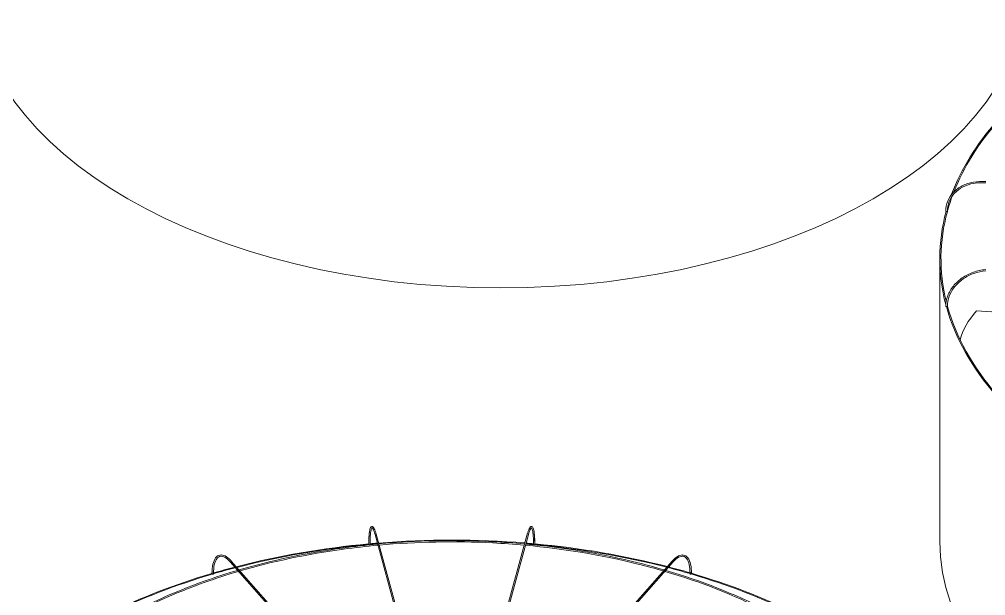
# Model space of a CAD drawing. Header units: millimetres. Extents: x -312439 to 477422, y -331570 to 212570.
# Drawn here: x 450937 to 452860, y 109039 to 110186 of the extents above; entities that cross this region are included whole.
import ezdxf

# ---------------------------------------------------------------- set-up
doc = ezdxf.new("R2010")
doc.units = ezdxf.units.MM

msp = doc.modelspace()

# ---------------------------------------------------------------- linework, layer by layer
at = {"color": 3, "linetype": 'Continuous', "lineweight": 0, "extrusion": (-1.11022e-16, 0.816497, 0.57735)}
for p, q in [((452768.52, 109147.008), (452768.52, 109709.896)), ((452927.865, 109600.576), (452841.703, 109606.072)), ((451779.154, 108670.96), (451644.799, 109160.718)), ((451781.629, 108671.198), (451647.161, 109161.366)), ((451947.891, 109161.366), (451813.423, 108671.198)), ((451815.898, 108670.96), (451950.253, 109160.718)), ((451746.753, 108664.299), (451356.803, 109106.157)), ((451749.317, 108665.096), (451358.64, 109107.778)), ((452236.412, 109107.778), (451845.735, 108665.096)), ((451848.299, 108664.299), (452238.249, 109106.157))]:
    msp.add_line(p, q, dxfattribs=at)
at = {"color": 3, "linetype": 'Continuous', "lineweight": 0}
for centre, major_axis, ratio, start_param, end_param in [((451894.434, 110257.168), (-1048.768, 0), 0.57735027, 0, 3.14159265), ((453817.288, 109709.896), (-1048.768, 0), 0.57735027, 5.81359811, 6.07011802), ((453817.288, 109709.896), (-1046.319, 0), 0.57735027, 5.81336511, 6.06128621), ((453817.288, 109709.896), (-1046.319, 0), 0.57735027, 6.07532621, 6.12502314), ((453817.288, 109709.896), (-1048.768, 0), 0.57735027, 6.12772105, 6.43448057), ((453817.288, 109709.896), (-1046.319, 0), 0.57735027, 6.1272654, 6.42392093), ((452781.604, 109804.313), (1.225, 0), 0.57735027, 3.14159265, 5.07887352), ((452782.813, 109804.203), (1.225, 0.023), 0.57529521, 4.54449158, 6.11528791), ((452782.813, 109804.203), (1.225, 0.023), 0.57529521, 6.11528791, 6.28318531), ((452781.604, 109614.98), (1.225, 0), 0.57735027, 3.14159265, 5.39303278), ((453817.288, 109709.896), (-1048.768, 0), 0.57735027, 0.1585854, 0.46892864), ((452782.813, 109615.09), (1.225, 0.023), 0.57926583, 4.8585762, 6.28318531), ((453817.288, 109709.896), (-1046.319, 0), 0.57735027, 0.15790655, 0.46457773), ((453817.193, 109543.852), (-1010.701, -20.593), 0.30331876, 6.01219977, 6.20271663), ((451797.959, 108544.036), (-1048.768, 0), 0.57735027, 4.87097639, 5.13416564), ((451633.558, 109141.489), (1.225, 0), 0.57735027, 3.14159265, 3.70729107), ((451797.959, 108544.036), (-1048.768, 0), 0.57735027, 4.85438672, 4.86842813), ((451797.959, 108544.036), (-1046.319, 0), 0.57735027, 4.85435141, 4.86879705), ((451797.959, 108544.036), (-1048.768, 0), 0.57735027, 4.57359934, 4.85199434), ((451797.959, 108544.036), (-1046.319, 0), 0.57735027, 4.79833842, 4.85195343), ((451797.959, 108544.036), (-1046.319, 0), 0.57735027, 4.57364216, 4.63432464), ((451797.959, 108544.036), (-1046.319, 0), 0.57735027, 4.55682048, 4.57124415), ((451797.959, 108544.036), (-1048.768, 0), 0.57735027, 4.55718579, 4.57120693), ((451961.494, 109141.489), (1.225, 0), 0.57735027, 5.71748689, 6.28318531), ((451797.959, 108544.036), (-1048.768, 0), 0.57735027, 4.29134899, 4.55463788), ((453817.288, 109147.008), (-1048.768, 0), 0.57735027, 0, 3.14159265), ((451797.959, 108544.036), (-1046.319, 0), 0.57735027, 4.87108521, 5.13404975), ((451633.75, 109140.79), (1.225, 0.004), 0.56474576, 3.29698969, 4.86778602), ((451633.75, 109140.79), (1.225, 0.004), 0.56474576, 4.86778602, 6.28318531), ((451961.302, 109140.79), (1.225, -0.004), 0.56474576, 3.14159265, 4.55699194), ((451961.302, 109140.79), (1.225, -0.004), 0.56474576, 4.55699194, 6.12778827), ((451797.959, 108544.036), (-1046.319, 0), 0.57735027, 4.2914666, 4.55448885), ((451797.959, 108544.036), (-1048.768, 0), 0.57735027, 5.13694439, 5.18189128), ((451797.959, 108544.036), (-1046.319, 0), 0.57735027, 5.13683502, 5.18307763), ((451797.959, 108544.036), (-1046.319, 0), 0.57735027, 4.24262693, 4.28868124), ((451797.959, 108544.036), (-1048.768, 0), 0.57735027, 4.24381435, 4.28857014), ((451797.959, 108544.036), (-1048.768, 0), 0.57735027, 5.18510484, 5.42093263), ((451797.959, 108544.036), (-1046.319, 0), 0.57735027, 5.18527527, 5.42075236), ((451321.673, 109082.981), (1.225, 0), 0.57735027, 3.14159265, 4.134446), ((451322.229, 109082.351), (1.225, 0.01), 0.56597275, 3.60793822, 5.17873454), ((451322.229, 109082.351), (1.225, 0.01), 0.56597275, 5.17873454, 6.28318531), ((452272.823, 109082.351), (1.225, -0.01), 0.56597275, 3.14159265, 4.24604342), ((452272.823, 109082.351), (1.225, -0.01), 0.56597275, 4.24604342, 5.81683974), ((451797.959, 108544.036), (-1046.319, 0), 0.57735027, 4.00461262, 4.24016109), ((452273.379, 109082.981), (1.225, 0), 0.57735027, 5.29033196, 6.28318531), ((451797.959, 108544.036), (-1048.768, 0), 0.57735027, 4.00443097, 4.24060103)]:
    msp.add_ellipse(centre, major_axis=major_axis, ratio=ratio, start_param=start_param, end_param=end_param, dxfattribs=at)
for points, knots in [([(452780.379, 109804.313), (452780.379, 109811.258), (452781.711, 109818.087), (452786.906, 109830.83), (452790.768, 109836.74), (452800.625, 109847.055), (452806.618, 109851.458), (452820.135, 109858.341), (452827.658, 109860.82), (452843.504, 109863.627), (452851.824, 109863.955), (452860.141, 109863.194)], [4.71238898, 4.71238898, 4.71238898, 4.71238898, 5.02654825, 5.02654825, 5.34070751, 5.34070751, 5.65486678, 5.65486678, 5.96902604, 5.96902604, 6.28318531, 6.28318531, 6.28318531, 6.28318531]), ([(452859.918, 109860.755), (452851.857, 109861.492), (452843.801, 109861.162), (452828.508, 109858.409), (452821.274, 109855.987), (452808.351, 109849.305), (452802.664, 109845.047), (452793.389, 109835.133), (452789.803, 109829.479), (452785.065, 109817.328), (452783.914, 109810.832), (452784.038, 109804.226)], [0, 0, 0, 0, 0.31726804, 0.31726804, 0.63453608, 0.63453608, 0.95180412, 0.95180412, 1.26907216, 1.26907216, 1.5863402, 1.5863402, 1.5863402, 1.5863402]), ([(452780.379, 109614.98), (452780.379, 109621.924), (452781.71, 109628.98), (452786.885, 109642.619), (452790.727, 109649.201), (452800.536, 109661.259), (452806.501, 109666.733), (452819.97, 109676.054), (452827.472, 109679.899), (452843.288, 109685.594), (452851.601, 109687.443), (452859.918, 109688.203)], [4.71238898, 4.71238898, 4.71238898, 4.71238898, 5.02654825, 5.02654825, 5.34070751, 5.34070751, 5.65486678, 5.65486678, 5.96902604, 5.96902604, 6.28318531, 6.28318531, 6.28318531, 6.28318531]), ([(452860.141, 109685.764), (452852.08, 109685.027), (452844.016, 109683.223), (452828.694, 109677.663), (452821.439, 109673.908), (452808.466, 109664.827), (452802.751, 109659.504), (452793.428, 109647.833), (452789.822, 109641.488), (452785.065, 109628.418), (452783.914, 109621.695), (452784.038, 109615.113)], [0, 0, 0, 0, 0.31726804, 0.31726804, 0.63453608, 0.63453608, 0.95180412, 0.95180412, 1.26907216, 1.26907216, 1.5863402, 1.5863402, 1.5863402, 1.5863402]), ([(451632.334, 109141.489), (451632.334, 109148.303), (451632.54, 109154.369), (451633.351, 109164.442), (451633.948, 109168.439), (451635.556, 109174.125), (451636.458, 109176.186), (451639.598, 109176.648), (451640.591, 109176.057), (451642.796, 109173.716), (451644.026, 109171.098), (451645.944, 109165.573), (451646.553, 109163.582), (451647.161, 109161.366)], [4.71238898, 4.71238898, 4.71238898, 4.71238898, 5.02654825, 5.02654825, 5.34070751, 5.34070751, 5.65486678, 5.65486678, 5.82360284, 5.82360284, 6.1377621, 6.1377621, 6.28318531, 6.28318531, 6.28318531, 6.28318531]), ([(451633.861, 109166.029), (451633.824, 109165.786), (451633.788, 109165.539), (451633.181, 109161.192), (451632.804, 109155.979), (451632.551, 109147.031), (451632.516, 109143.989), (451632.525, 109140.789)], [7.384497053, 7.384497053, 7.384497053, 7.384497053, 7.403952931, 7.403952931, 7.721220971, 7.721220971, 7.869487909, 7.869487909, 7.869487909, 7.869487909]), ([(451644.799, 109160.718), (451643.526, 109165.358), (451642.249, 109168.924), (451640.024, 109173.247), (451639.027, 109173.846), (451638.921, 109173.846), (451638.102, 109173.251), (451636.693, 109168.593), (451636.116, 109165.193), (451635.274, 109156.22), (451635.026, 109150.501), (451634.973, 109142.949), (451634.971, 109141.881), (451634.975, 109140.794)], [0, 0, 0, 0, 0.31526689, 0.31526689, 0.60947257, 0.60947257, 0.92674061, 0.92674061, 1.22083726, 1.22083726, 1.53563039, 1.53563039, 1.5863402, 1.5863402, 1.5863402, 1.5863402]), ([(451962.718, 109141.489), (451962.718, 109148.303), (451962.512, 109154.369), (451961.701, 109164.442), (451961.104, 109168.439), (451959.496, 109174.125), (451958.594, 109176.186), (451955.454, 109176.648), (451954.461, 109176.057), (451952.256, 109173.716), (451951.026, 109171.098), (451949.108, 109165.573), (451948.499, 109163.582), (451947.891, 109161.366)], [4.71238898, 4.71238898, 4.71238898, 4.71238898, 5.02654825, 5.02654825, 5.34070751, 5.34070751, 5.65486678, 5.65486678, 5.82360284, 5.82360284, 6.1377621, 6.1377621, 6.28318531, 6.28318531, 6.28318531, 6.28318531]), ([(451950.253, 109160.718), (451951.526, 109165.358), (451952.803, 109168.924), (451955.028, 109173.247), (451956.024, 109173.846), (451956.131, 109173.846), (451956.95, 109173.251), (451958.359, 109168.593), (451958.936, 109165.193), (451959.778, 109156.22), (451960.026, 109150.501), (451960.079, 109142.949), (451960.081, 109141.881), (451960.077, 109140.794)], [0, 0, 0, 0, 0.31526689, 0.31526689, 0.60947257, 0.60947257, 0.92674061, 0.92674061, 1.22083726, 1.22083726, 1.53563039, 1.53563039, 1.5863402, 1.5863402, 1.5863402, 1.5863402]), ([(451961.191, 109166.029), (451961.228, 109165.786), (451961.264, 109165.539), (451961.871, 109161.192), (451962.248, 109155.979), (451962.501, 109147.031), (451962.536, 109143.989), (451962.527, 109140.789)], [7.384497053, 7.384497053, 7.384497053, 7.384497053, 7.403952931, 7.403952931, 7.721220971, 7.721220971, 7.869487909, 7.869487909, 7.869487909, 7.869487909]), ([(451650.037, 109141.622), (451626.74, 109139.477), (451603.584, 109136.825), (451509.216, 109123.86), (451439.805, 109109.18), (451374.301, 109090.032)], [4.085069591, 4.085069591, 4.085069591, 4.085069591, 4.160608173, 4.160608173, 4.395665913, 4.395665913, 4.395665913, 4.395665913]), ([(451942.537, 109141.848), (451921.292, 109143.769), (451899.932, 109145.268), (451803.231, 109150.112), (451727.166, 109148.6), (451652.515, 109141.848)], [3.771589677, 3.771589677, 3.771589677, 3.771589677, 3.840445898, 3.840445898, 4.082391957, 4.082391957, 4.082391957, 4.082391957]), ([(451941.878, 109139.448), (451921.086, 109141.322), (451900.185, 109142.792), (451803.933, 109147.664), (451727.844, 109146.181), (451653.174, 109139.448)], [3.7720633, 3.7720633, 3.7720633, 3.7720633, 3.839550132, 3.839550132, 4.081918334, 4.081918334, 4.081918334, 4.081918334]), ([(452220.751, 109090.032), (452203.489, 109095.078), (452185.957, 109099.815), (452096.859, 109121.973), (452021.702, 109134.564), (451945.015, 109141.622)], [3.458315721, 3.458315721, 3.458315721, 3.458315721, 3.520259366, 3.520259366, 3.768912043, 3.768912043, 3.768912043, 3.768912043]), ([(451650.696, 109139.222), (451627.664, 109137.109), (451604.77, 109134.498), (451510.784, 109121.656), (451441.488, 109107.057), (451376.091, 109088.003)], [4.084600117, 4.084600117, 4.084600117, 4.084600117, 4.159387709, 4.159387709, 4.39434399, 4.39434399, 4.39434399, 4.39434399]), ([(452218.961, 109088.003), (452202.233, 109092.877), (452185.251, 109097.461), (452096.576, 109119.545), (452021.236, 109132.168), (451944.356, 109139.222)], [3.459637643, 3.459637643, 3.459637643, 3.459637643, 3.519736913, 3.519736913, 3.769381517, 3.769381517, 3.769381517, 3.769381517]), ([(451320.448, 109082.981), (451320.448, 109089.842), (451321.05, 109096.037), (451323.436, 109106.539), (451325.214, 109110.85), (451329.937, 109117.189), (451332.932, 109119.213), (451339.492, 109120.351), (451342.93, 109119.658), (451350.182, 109115.977), (451354.04, 109112.834), (451358.137, 109108.343), (451358.388, 109108.063), (451358.64, 109107.778)], [4.71238898, 4.71238898, 4.71238898, 4.71238898, 5.02654825, 5.02654825, 5.34070751, 5.34070751, 5.65486678, 5.65486678, 5.94845155, 5.94845155, 6.26261081, 6.26261081, 6.28318531, 6.28318531, 6.28318531, 6.28318531]), ([(451356.803, 109106.157), (451353.147, 109110.299), (451349.516, 109113.362), (451342.784, 109117.049), (451339.721, 109117.675), (451334.356, 109116.735), (451331.968, 109115.159), (451327.86, 109109.565), (451326.195, 109105.547), (451323.986, 109095.535), (451323.427, 109089.573), (451323.451, 109082.747), (451323.452, 109082.554), (451323.454, 109082.362)], [0, 0, 0, 0, 0.31464476, 0.31464476, 0.6289116, 0.6289116, 0.94617964, 0.94617964, 1.26344768, 1.26344768, 1.5772832, 1.5772832, 1.5863402, 1.5863402, 1.5863402, 1.5863402]), ([(452274.604, 109082.981), (452274.604, 109089.842), (452274.002, 109096.037), (452271.616, 109106.539), (452269.838, 109110.85), (452265.115, 109117.189), (452262.12, 109119.213), (452255.559, 109120.351), (452252.122, 109119.658), (452244.87, 109115.977), (452241.012, 109112.834), (452236.915, 109108.343), (452236.664, 109108.063), (452236.412, 109107.778)], [4.71238898, 4.71238898, 4.71238898, 4.71238898, 5.02654825, 5.02654825, 5.34070751, 5.34070751, 5.65486678, 5.65486678, 5.94845155, 5.94845155, 6.26261081, 6.26261081, 6.28318531, 6.28318531, 6.28318531, 6.28318531]), ([(452238.249, 109106.157), (452241.905, 109110.299), (452245.536, 109113.362), (452252.268, 109117.049), (452255.331, 109117.675), (452260.696, 109116.735), (452263.084, 109115.159), (452267.192, 109109.565), (452268.857, 109105.547), (452271.066, 109095.535), (452271.625, 109089.573), (452271.601, 109082.747), (452271.6, 109082.554), (452271.598, 109082.362)], [6.28318531, 6.28318531, 6.28318531, 6.28318531, 6.59783007, 6.59783007, 6.91209691, 6.91209691, 7.22936495, 7.22936495, 7.54663299, 7.54663299, 7.86046851, 7.86046851, 7.86952551, 7.86952551, 7.86952551, 7.86952551]), ([(451371.706, 109089.271), (451348.889, 109082.55), (451326.548, 109075.288), (451244.158, 109045.875), (451187.842, 109020.231), (451137.264, 108991.235)], [4.398772282, 4.398772282, 4.398772282, 4.398772282, 4.480777933, 4.480777933, 4.708868502, 4.708868502, 4.708868502, 4.708868502]), ([(451373.495, 109087.244), (451350.773, 109080.572), (451328.525, 109073.365), (451246.369, 109044.138), (451190.184, 109018.642), (451139.719, 108989.818)], [4.39745622, 4.39745622, 4.39745622, 4.39745622, 4.479217897, 4.479217897, 4.707006068, 4.707006068, 4.707006068, 4.707006068]), ([(451321.042, 109086.399), (451321.019, 109085.583), (451321.006, 109084.755), (451320.999, 109083.398), (451321, 109082.875), (451321.004, 109082.348)], [7.8059806913, 7.8059806913, 7.8059806913, 7.8059806913, 7.8451401512, 7.8451401512, 7.8694167814, 7.8694167814, 7.8694167814, 7.8694167814]), ([(452455.333, 108989.818), (452443.595, 108996.522), (452431.548, 109003.047), (452359.466, 109040.069), (452292.857, 109066.309), (452221.557, 109087.244)], [3.146975566, 3.146975566, 3.146975566, 3.146975566, 3.199958928, 3.199958928, 3.456525414, 3.456525414, 3.456525414, 3.456525414]), ([(452457.788, 108991.235), (452445.608, 108998.218), (452433.098, 109005.006), (452360.699, 109042.185), (452294.344, 109068.357), (452223.346, 109089.271)], [3.145113132, 3.145113132, 3.145113132, 3.145113132, 3.200037836, 3.200037836, 3.455209352, 3.455209352, 3.455209352, 3.455209352]), ([(452274.01, 109086.399), (452274.033, 109085.583), (452274.046, 109084.755), (452274.053, 109083.398), (452274.052, 109082.875), (452274.048, 109082.348)], [7.8059806913, 7.8059806913, 7.8059806913, 7.8059806913, 7.8451401512, 7.8451401512, 7.8694167814, 7.8694167814, 7.8694167814, 7.8694167814])]:
    msp.add_open_spline(points, degree=3, knots=knots, dxfattribs=at)

doc.saveas('drawing.dxf')
